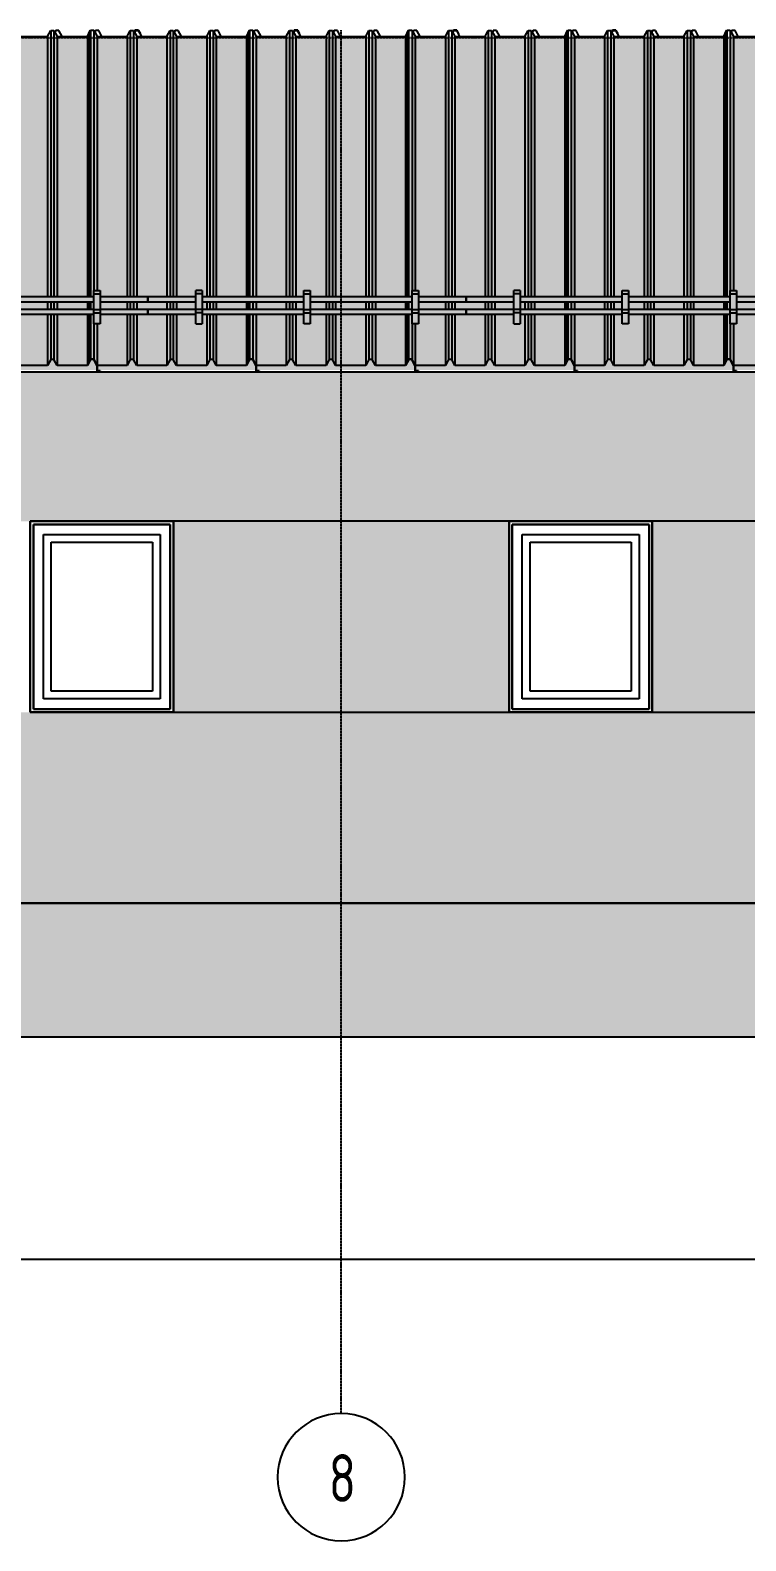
# Model space of a CAD drawing. Header units: millimetres. Extents: x 2162 to 93478, y -2737 to 52379.
# Drawn here: x 25167 to 29665, y 40518 to 50015 of the extents above; entities that cross this region are included whole.
import ezdxf

# ---------------------------------------------------------------- set-up
doc = ezdxf.new("R2010")
doc.units = ezdxf.units.MM
doc.linetypes.add('Штрихпунктир 15 х 2 х 2 мм', pattern=[19, 15, -2, 0, -2])
doc.linetypes.add('Штрихпунктирная', pattern=[30, 25, -2.25, 0.5, -2.25])
doc.layers.add('Axes', color=40, linetype='Штрихпунктирная')
doc.layers.add('Dimension', color=4, linetype='Continuous')
for name, color, linetype, lineweight in [('Level', 7, 'Continuous', 9), ('Text', 219, 'Continuous', 20), ('Windows', 4, 'Continuous', 30)]:
    doc.layers.add(name, color=color, linetype=linetype, lineweight=lineweight)
doc.styles.add('GOST Common_1', font='gost.shx', dxfattribs={"width": 0.8, "height": 250})
doc.styles.add('KOTE', font='romrust.shx', dxfattribs={"width": 0.8})
doc.dimstyles.new('ayala 100', dxfattribs={"dimscale": 50, "dimtxt": 6, "dimasz": 4.4, "dimexe": 3, "dimexo": 5, "dimgap": 1, "dimtad": 1, "dimtoh": 1, "dimdec": 0, "dimzin": 9, "dimdsep": 46, "dimtxsty": 'KOTE', "dimblk": 'ARCHTICK', "dimcen": 0, "dimdle": 3, "dimclrd": 4, "dimclre": 4, "dimclrt": 3, "dimadec": 0, "dimazin": 0, "dimtfac": 0.666667, "dimtdec": 0, "dimtix": 1, "dimtmove": 1, "dimatfit": 0, "dimfxl": 1, "dimtvp": 1, "dimtolj": 1, "dimarcsym": 0})

# ---------------------------------------------------------------- blocks, each defined once
blk = doc.blocks.new('panel054')
at = {"color": 0}
for p, q in [((20721.2, 5308.9), (20730.7, 5327.4)), ((20730.7, 5327.4), (20752.2, 5327.4)), ((20730.7, 5327.4), (20730.7, 3650.7)), ((20752.2, 5327.4), (20772.7, 5287.3)), ((20752.2, 5327.4), (20752.2, 3690.1)), ((20961.4, 5287.3), (20981.4, 5326.4)), ((20981.4, 5326.4), (21001.4, 5326.4)), ((20981.4, 5326.4), (20981.4, 3650.4)), ((21001.4, 5326.4), (21021.4, 5287.3)), ((21001.4, 5326.4), (21001.4, 3650.4)), ((21211.4, 5287.3), (21231.4, 5326.4)), ((21231.4, 5326.4), (21251.4, 5326.4)), ((21231.4, 5326.4), (21231.4, 3650.4)), ((21251.4, 5326.4), (21271.4, 5287.3)), ((21251.4, 5326.4), (21251.4, 3650.4)), ((21461.4, 5287.3), (21481.4, 5326.4)), ((21481.4, 5326.4), (21501.4, 5326.4)), ((21481.4, 5326.4), (21481.4, 3650.7)), ((21501.4, 5326.4), (21521.4, 5287.3)), ((21501.4, 5326.4), (21501.4, 3650.7)), ((20721.2, 5308.9), (20721.2, 3650.7)), ((20772.7, 5287.3), (20961.4, 5287.3)), ((20772.7, 5287.3), (20772.7, 3690.1)), ((20961.4, 5287.3), (20961.4, 3650.4)), ((21021.4, 5287.3), (21211.4, 5287.3)), ((21021.4, 5287.3), (21021.4, 3650.6)), ((21211.4, 5287.3), (21211.4, 3650.4)), ((21271.4, 5287.3), (21461.4, 5287.3)), ((21271.4, 5287.3), (21271.4, 3650.4)), ((21461.4, 5287.3), (21461.4, 3650.7)), ((21521.4, 5287.3), (21711.4, 5287.3)), ((21521.4, 5287.3), (21521.4, 3650.7)), ((21711.4, 5287.3), (21721.2, 5306.4)), ((21711.4, 5287.3), (21711.4, 3650.4)), ((20721.2, 3620.7), (20721.2, 3572.4)), ((20730.7, 3620.7), (20730.7, 3572.4)), ((20961.4, 3620.7), (20961.4, 3572.1)), ((20981.4, 3620.7), (20981.4, 3572.1)), ((21001.4, 3620.7), (21001.4, 3572.1)), ((21021.4, 3620.7), (21021.4, 3572.4)), ((21211.4, 3620.7), (21211.4, 3572.1)), ((21231.4, 3620.7), (21231.4, 3572.1)), ((21251.4, 3620.7), (21251.4, 3572.1)), ((21271.4, 3620.7), (21271.4, 3572.1)), ((21461.4, 3620.8), (21461.4, 3572.5)), ((21481.4, 3620.8), (21481.4, 3572.5)), ((21501.4, 3620.8), (21501.4, 3572.5)), ((21521.4, 3620.8), (21521.4, 3572.5)), ((21711.4, 3620.7), (21711.4, 3572.1)), ((20721.2, 3542.5), (20721.2, 3240.7)), ((20730.7, 3542.5), (20730.7, 3259.2)), ((20961.4, 3542.5), (20961.4, 3219.1)), ((20981.4, 3542.5), (20981.4, 3258.3)), ((21001.4, 3542.5), (21001.4, 3258.3)), ((21021.4, 3542.5), (21021.4, 3219.1)), ((21211.4, 3542.5), (21211.4, 3219.1)), ((21231.4, 3542.5), (21231.4, 3258.3)), ((21251.4, 3542.5), (21251.4, 3258.3)), ((21271.4, 3542.5), (21271.4, 3219.1)), ((21461.4, 3542.5), (21461.4, 3219.1)), ((21481.4, 3542.5), (21481.4, 3258.3)), ((21501.4, 3542.6), (21501.4, 3258.3)), ((21521.4, 3542.6), (21521.4, 3219.1)), ((21711.4, 3542.5), (21711.4, 3219.1)), ((20752.2, 3482.3), (20752.2, 3259.2)), ((20772.7, 3482.3), (20772.7, 3219.1)), ((20730.7, 3259.2), (20721.2, 3240.7)), ((20721.2, 3240.7), (20721.9, 3240.3)), ((20721.9, 3240.3), (20731.2, 3258.4)), ((20752.2, 3259.2), (20730.7, 3259.2)), ((20731.2, 3258.4), (20751.7, 3258.4)), ((20751.7, 3258.4), (20772.2, 3218.3)), ((20772.7, 3219.1), (20752.2, 3259.2)), ((20981.4, 3258.3), (20961.4, 3219.1)), ((21001.4, 3258.3), (20981.4, 3258.3)), ((21021.4, 3219.1), (21001.4, 3258.3)), ((21231.4, 3258.3), (21211.4, 3219.1)), ((21251.4, 3258.3), (21231.4, 3258.3)), ((21271.4, 3219.1), (21251.4, 3258.3)), ((21481.4, 3258.3), (21461.4, 3219.1)), ((21501.4, 3258.3), (21481.4, 3258.3)), ((21521.4, 3219.1), (21501.4, 3258.3)), ((21731.4, 3258.3), (21711.4, 3219.1)), ((21751.4, 3258.3), (21731.4, 3258.3)), ((21772.2, 3217.6), (21751.4, 3258.3)), ((20772.2, 3217.6), (20772.2, 3186.4)), ((20772.2, 3186.4), (20792.2, 3186.4)), ((20961.4, 3219.1), (20772.7, 3219.1)), ((20792.2, 3185.9), (20792.2, 3180)), ((20792.2, 3180), (21792.2, 3180)), ((21211.4, 3219.1), (21021.4, 3219.1)), ((21461.4, 3219.1), (21271.4, 3219.1)), ((21711.4, 3219.1), (21521.4, 3219.1)), ((21772.2, 3185.9), (21772.2, 3217.6)), ((21792.2, 3185.9), (21772.2, 3185.9)), ((21792.2, 3180), (21792.2, 3185.9))]:
    blk.add_line(p, q, dxfattribs=at)
blk = doc.blocks.new('_ArchTick')
at = {"color": 0, "linetype": 'ByBlock', "const_width": 0.15}
blk.add_lwpolyline([(-0.5, -0.5), (0.5, 0.5)], dxfattribs=at)
blk = doc.blocks.new('*D81')
at = {"layer": 'Defpoints', "color": 0, "transparency": 16777216}
for p in [(6057.1, 43126.4), (60342.1, 43126.4), (60342.1, 42288.2)]:
    blk.add_point(p, dxfattribs=at)
at = {"layer": 'Dimension', "color": 4, "lineweight": -2, "transparency": 16777216}
for p, q in [((6057.1, 42876.4), (6057.1, 42138.2)), ((60342.1, 42876.4), (60342.1, 42138.2)), ((5907.1, 42288.2), (60492.1, 42288.2))]:
    blk.add_line(p, q, dxfattribs=at)
at = {"layer": 'Dimension', "color": 4, "lineweight": -2, "transparency": 16777216, "xscale": 220, "yscale": 220, "zscale": 220, "rotation": 180}
blk.add_blockref('_ArchTick', (6057.1, 42288.2), dxfattribs=at)
at = {"layer": 'Dimension', "color": 4, "lineweight": -2, "transparency": 16777216, "xscale": 220, "yscale": 220, "zscale": 220}
blk.add_blockref('_ArchTick', (60342.1, 42288.2), dxfattribs=at)
at = {"layer": 'Dimension', "color": 3, "transparency": 16777216, "insert": (33199.6, 42488.2), "char_height": 300, "attachment_point": 5, "style": 'KOTE'}
blk.add_mtext('\\A1;54285', dxfattribs=at)

msp = doc.modelspace()

# ---------------------------------------------------------------- hatches: boundary and pattern name
at = {"true_color": 0x61993b}
h = msp.add_hatch(color=85, dxfattribs=at)
h.dxf.hatch_style = 1
h.paths.add_polyline_path([(57637.3, 49977.9), (17777.2, 49977.9), (17777.2, 47877.9), (57637.3, 47877.9)])
h.paths.add_polyline_path([(18612.2, 48388.1), (18612.2, 48367.3), (18612.2, 48348.7), (19252.2, 48348.7), (19252.2, 48367.3), (19252.2, 48388.1), (19292.2, 48388.1), (19292.2, 48367.3), (19292.2, 48348.7), (19592.2, 48348.7), (19892.2, 48348.7), (19892.2, 48367.3), (19892.2, 48388.1), (19932.2, 48388.1), (19932.2, 48367.3), (19932.2, 48348.7), (20572.2, 48348.7), (20572.2, 48367.3), (20572.2, 48388.1), (20612.2, 48388.1), (20612.2, 48367.3), (20612.2, 48269.5), (20612.2, 48248.7), (20612.2, 48180.2), (20572.2, 48180.2), (20572.2, 48240.4), (20521.4, 48240.4), (20521.4, 47917.1), (20501.4, 47956.2), (20481.4, 47956.2), (20461.4, 47917.1), (20272.2, 47917.1), (20272.2, 47884.3), (20292.2, 47884.3), (20292.2, 47883.8), (20272.2, 47883.8), (20272.2, 47915.6), (20251.4, 47956.2), (20231.4, 47956.2), (20211.4, 47917.1), (20021.4, 47917.1), (20001.4, 47956.2), (19981.4, 47956.2), (19961.4, 47917.1), (19771.4, 47917.1), (19751.4, 47956.2), (19731.4, 47956.2), (19711.4, 47917.1), (19521.4, 47917.1), (19501.4, 47956.2), (19481.4, 47956.2), (19461.4, 47917.1), (19272.2, 47917.1), (19272.2, 47884.3), (19292.2, 47884.3), (19292.2, 47883.8), (19272.2, 47883.8), (19272.2, 47915.6), (19251.4, 47956.2), (19231.4, 47956.2), (19211.4, 47917.1), (19021.4, 47917.1), (19001.4, 47956.2), (18981.4, 47956.2), (18961.4, 47917.1), (18771.4, 47917.1), (18751.4, 47956.2), (18731.4, 47956.2), (18711.4, 47917.1), (18521.4, 47917.1), (18501.4, 47956.2), (18481.4, 47956.2), (18461.4, 47917.1), (18272.2, 47917.1), (18272.2, 47916.3), (18271.8, 47917.1), (18241.4, 47917.1), (18226.2, 47946.8), (18221.9, 47938.3), (18221.2, 47938.6), (18225.8, 47947.6), (18221.4, 47956.2), (18201.4, 47956.2), (18181.4, 47917.1), (17991.4, 47917.1), (17971.4, 47956.2), (17951.4, 47956.2), (17931.4, 47917.1), (17931.4, 48180.2), (17892.2, 48180.2), (17892.2, 48248.7), (17892.2, 48269.5), (17892.2, 48367.3), (17892.2, 48388.1), (17932.2, 48388.1), (17932.2, 48367.3), (17932.2, 48348.7), (18572.2, 48348.7), (18572.2, 48367.3), (18572.2, 48388.1)], flags=16)
h.paths.add_polyline_path([(18612.2, 48270.4), (18612.2, 48248.7), (18612.2, 48240.4), (19252.2, 48240.4), (19252.2, 48248.7), (19252.2, 48270.4)], flags=0)
h.paths.add_polyline_path([(18521.4, 48318.7), (18521.4, 48270.4), (18572.2, 48270.4), (18572.2, 48269.5), (18572.2, 48248.7), (18572.2, 48240.4), (18471.4, 48240.4), (18471.4, 47956.2), (18451.4, 47956.2), (18431.4, 47917.1), (18431.4, 48240.4), (18272.6, 48240.4), (18272.6, 47917.1), (18252.5, 47956.4), (18230.6, 47956.4), (18230.6, 48240.4), (17932.2, 48240.4), (17932.2, 48248.7), (17932.2, 48270.4), (17951.4, 48270.4), (17951.4, 48318.7)], flags=0)
h.paths.add_polyline_path([(19592.2, 48318.7), (19771.4, 48318.7), (19771.4, 48270.4), (19892.2, 48270.4), (19932.2, 48269.5), (19932.2, 48248.7), (19932.2, 48180.2), (19892.2, 48180.2), (19892.2, 48240.4), (19592.2, 48240.4), (19292.2, 48240.4), (19292.2, 48180.2), (19272.6, 48180.2), (19272.6, 47917.1), (19272.2, 47884.3), (19272.2, 47916.3), (19251.7, 47956.4), (19231.1, 47956.4), (19221.9, 47938.3), (19221.2, 47938.6), (19230.6, 47957.2), (19252.1, 47957.2), (19252.1, 48180.2), (19292.2, 48180.2), (19292.2, 48248.7), (19292.2, 48270.4), (19461.4, 48270.4), (19461.4, 48318.7)], flags=0)
h.paths.add_polyline_path([(20521.4, 48318.7), (20521.4, 48270.4), (19961.4, 48270.4), (19961.4, 48318.7)], flags=0)
h.paths.add_polyline_path([(20221.2, 47938.6), (20230.6, 47957.2), (20252.1, 47957.2), (20272.6, 47917.1), (20272.2, 47916.3), (20251.7, 47956.4), (20231.1, 47956.4), (20221.9, 47938.3)], flags=0)
h.paths.add_polyline_path([(20272.6, 48240.4), (20272.6, 47917.1), (20272.2, 47884.3), (20272.2, 47915.6)], flags=0)
h = msp.add_hatch(color=85, dxfattribs=at)
h.dxf.hatch_style = 1
h.paths.add_polyline_path([(57615.6, 49336.2), (5644.8, 49336.2), (5644.8, 47879), (57615.6, 47879)])
h.paths.add_polyline_path([(17022, 49336.2), (17022, 48338.3)], flags=16)
h.paths.add_polyline_path([(15460.8, 49336.2), (15456.8, 49316.4), (15456.8, 48358), (15247.1, 48338.3), (15291.1, 48357), (15291.1, 48338.3), (15460.8, 48338.3)], flags=16)
at = {"true_color": 0xecece7}
h = msp.add_hatch(color=254, dxfattribs=at)
h.dxf.hatch_style = 1
h.paths.add_polyline_path([(57150.1, 47867.6), (6124, 47867.6), (6124, 46927.6), (9899.9, 46927.6), (10799.9, 46927.6), (57150.1, 46927.6)])
h = msp.add_hatch(color=254, dxfattribs=at)
h.dxf.hatch_style = 1
h.paths.add_polyline_path([(27122.1, 46927.6), (26067.1, 46927.6), (26067.1, 45727.6), (27122.1, 45727.6)])
h.paths.add_polyline_path([(27122.1, 45727.6), (28177.1, 45727.6), (28177.1, 46927.6), (27122.1, 46927.6)])
h.paths.add_polyline_path([(29077.1, 46927.6), (29077.1, 45727.6), (30132.1, 45727.6), (30132.1, 46927.6)])
h.paths.add_polyline_path([(30146.6, 46927.6), (30132.1, 46927.6), (30132.1, 45727.6), (30146.6, 45727.6), (31187.1, 45727.6), (31187.1, 46927.6)])
h.paths.add_polyline_path([(33142.1, 46927.6), (32087.1, 46927.6), (32087.1, 45727.6), (33142.1, 45727.6)])
h.paths.add_polyline_path([(34197.1, 46927.6), (33142.1, 46927.6), (33142.1, 45727.6), (34197.1, 45727.6)])
h.paths.add_polyline_path([(35097.1, 45727.6), (36152.1, 45727.6), (36152.1, 46927.6), (35097.1, 46927.6)])
h.paths.add_polyline_path([(36152.1, 44687.6), (36152.1, 45727.6), (35097.1, 45727.6), (34197.1, 45727.6), (33142.1, 45727.6), (33142.1, 44687.6)])
h.paths.add_polyline_path([(36152.1, 44527.6), (36152.1, 44687.6), (33142.1, 44687.6), (33142.1, 44527.6)])
h = msp.add_hatch(color=254, dxfattribs=at)
h.dxf.hatch_style = 1
h.paths.add_polyline_path([(20047.1, 45727.6), (19147.1, 45727.6), (18092.1, 45727.6), (18092.1, 44687.6), (21102.1, 44687.6), (21102.1, 45727.6)])
h.paths.add_polyline_path([(24112.1, 44687.6), (24112.1, 45727.6), (23057.1, 45727.6), (22157.1, 45727.6), (21102.1, 45727.6), (21102.1, 44687.6)])
h.paths.add_polyline_path([(27122.1, 44687.6), (27122.1, 45727.6), (26067.1, 45727.6), (25167.1, 45727.6), (24126.6, 45727.6), (24126.6, 44687.6)])
h.paths.add_polyline_path([(24126.6, 44687.6), (24126.6, 44527.6), (27122.1, 44527.6), (27122.1, 44687.6)])
h.paths.add_polyline_path([(21102.1, 44687.6), (21102.1, 44527.6), (24112.1, 44527.6), (24112.1, 44687.6)])
h.paths.add_polyline_path([(21102.1, 44527.6), (21102.1, 44687.6), (18092.1, 44687.6), (18092.1, 44527.6)])
h.paths.add_polyline_path([(30132.1, 44687.6), (30132.1, 45727.6), (29077.1, 45727.6), (28177.1, 45727.6), (27122.1, 45727.6), (27122.1, 44687.6)])
h.paths.add_polyline_path([(30132.1, 44527.6), (30132.1, 44687.6), (27122.1, 44687.6), (27122.1, 44527.6)])
h.paths.add_polyline_path([(33142.1, 44687.6), (33142.1, 45727.6), (32087.1, 45727.6), (31187.1, 45727.6), (30146.6, 45727.6), (30146.6, 44687.6)])
h.paths.add_polyline_path([(33142.1, 44527.6), (33142.1, 44687.6), (30146.6, 44687.6), (30146.6, 44527.6)])
at = {"true_color": 0x61993b}
h = msp.add_hatch(color=85, dxfattribs=at)
h.dxf.hatch_style = 1
h.paths.add_polyline_path([(54212.1, 44527.6), (45182.1, 44527.6), (45182.1, 43687.6), (54212.1, 43687.6)])
h.paths.add_polyline_path([(57217.1, 44527.6), (54226.6, 44527.6), (54212.1, 44527.6), (54212.1, 43687.6), (57217.1, 43687.6)])
h.paths.add_polyline_path([(60342.1, 44527.6), (57217.1, 44527.6), (57217.1, 43687.6), (60342.1, 43687.6)])
h.paths.add_polyline_path([(60462.5, 44527.6), (60342.1, 44527.6), (60342.1, 43687.6), (60462.5, 43687.6)])
h.paths.add_polyline_path([(45182.1, 44527.6), (42186.6, 44527.6), (5937, 44527.6), (5937, 43687.6), (45182.1, 43687.6)])

# ---------------------------------------------------------------- linework, layer by layer
for p, q in [((25086.3, 49974.9), (25276.3, 49974.9)), ((25276.3, 49974.9), (25296.3, 50014)), ((25276.3, 49974.9), (25276.3, 48338)), ((25296.3, 50014), (25316.3, 50014)), ((25296.3, 50014), (25296.3, 48338)), ((25316.3, 50014), (25336.3, 49974.9)), ((25316.3, 50014), (25316.3, 48338)), ((25327.8, 50014), (25322.1, 50002.8)), ((25347.8, 50014), (25327.8, 50014)), ((25336.3, 49974.9), (25526.3, 49974.9)), ((25336.3, 49974.9), (25336.3, 48338)), ((25367.8, 49974.9), (25347.8, 50014)), ((25526.3, 49974.9), (25536.1, 49994)), ((25526.3, 49974.9), (25526.3, 48338.3)), ((25577.8, 50014), (25572.7, 50004)), ((25597.8, 50014), (25577.8, 50014)), ((25617.8, 49974.9), (25597.8, 50014)), ((25827.1, 50015), (25821.4, 50004)), ((25821.9, 50003.1), (25827.6, 50014.2)), ((25827.8, 50014), (25822.1, 50002.8)), ((25848.6, 50015), (25827.1, 50015)), ((25827.6, 50014.2), (25848.1, 50014.2)), ((25847.8, 50014), (25827.8, 50014)), ((25867.8, 49974.9), (25847.8, 50014)), ((25848.1, 50014.2), (25857.3, 49996.1)), ((25858, 49996.5), (25848.6, 50015)), ((25857.3, 49996.1), (25858, 49996.5)), ((25858, 49996.5), (25858, 49994)), ((26077.8, 50014), (26072.1, 50002.8)), ((26097.8, 50014), (26077.8, 50014)), ((26117.8, 49974.9), (26097.8, 50014)), ((26327.8, 50014), (26322.1, 50002.8)), ((26347.8, 50014), (26327.8, 50014)), ((26367.8, 49974.9), (26347.8, 50014)), ((26536.1, 49996.5), (26545.5, 50015)), ((26536.1, 49996.5), (26536.1, 48338)), ((26545.5, 50015), (26567, 50015)), ((26545.5, 50015), (26545.5, 48338)), ((26567, 50015), (26587.5, 49974.9)), ((26567, 50015), (26567, 48338)), ((26577.8, 50014), (26572.7, 50004)), ((26597.8, 50014), (26577.8, 50014)), ((26587.5, 49974.9), (26776.3, 49974.9)), ((26587.5, 49974.9), (26587.5, 48338)), ((26617.8, 49974.9), (26597.8, 50014)), ((26776.3, 49974.9), (26796.3, 50014)), ((26776.3, 49974.9), (26776.3, 48338.3)), ((26796.3, 50014), (26816.3, 50014)), ((26796.3, 50014), (26796.3, 48338.3)), ((26816.3, 50014), (26836.3, 49974.9)), ((26816.3, 50014), (26816.3, 48338.3)), ((26827.1, 50015), (26821.4, 50004)), ((26821.9, 50003.1), (26827.6, 50014.2)), ((26827.8, 50014), (26822.1, 50002.8)), ((26848.6, 50015), (26827.1, 50015)), ((26827.6, 50014.2), (26848.1, 50014.2)), ((26847.8, 50014), (26827.8, 50014)), ((26836.3, 49974.9), (27026.3, 49974.9)), ((26836.3, 49974.9), (26836.3, 48338.3)), ((26867.8, 49974.9), (26847.8, 50014)), ((26848.1, 50014.2), (26857.3, 49996.1)), ((26858, 49996.5), (26848.6, 50015)), ((26857.3, 49996.1), (26858, 49996.5)), ((26858, 49996.5), (26858, 49994)), ((27026.3, 49974.9), (27046.3, 50014)), ((27026.3, 49974.9), (27026.3, 48338.3)), ((27046.3, 50014), (27066.3, 50014)), ((27046.3, 50014), (27046.3, 48338.3)), ((27066.3, 50014), (27086.3, 49974.9)), ((27066.3, 50014), (27066.3, 48338.3)), ((27077.8, 50014), (27072.1, 50002.8)), ((27097.8, 50014), (27077.8, 50014)), ((27086.3, 49974.9), (27276.3, 49974.9)), ((27086.3, 49974.9), (27086.3, 48338)), ((27117.8, 49974.9), (27097.8, 50014)), ((27276.3, 49974.9), (27296.3, 50014)), ((27276.3, 49974.9), (27276.3, 48338)), ((27296.3, 50014), (27316.3, 50014)), ((27296.3, 50014), (27296.3, 48338)), ((27316.3, 50014), (27336.3, 49974.9)), ((27316.3, 50014), (27316.3, 48338)), ((27327.8, 50014), (27322.1, 50002.8)), ((27347.8, 50014), (27327.8, 50014)), ((27336.3, 49974.9), (27526.3, 49974.9)), ((27336.3, 49974.9), (27336.3, 48338)), ((27367.8, 49974.9), (27347.8, 50014)), ((27526.3, 49974.9), (27536.1, 49994)), ((27526.3, 49974.9), (27526.3, 48338.3)), ((27577.8, 50014), (27572.7, 50004)), ((27597.8, 50014), (27577.8, 50014)), ((27617.8, 49974.9), (27597.8, 50014)), ((27827.1, 50015), (27821.4, 50004)), ((27821.9, 50003.1), (27827.6, 50014.2)), ((27827.8, 50014), (27822.1, 50002.8)), ((27848.6, 50015), (27827.1, 50015)), ((27827.6, 50014.2), (27848.1, 50014.2)), ((27847.8, 50014), (27827.8, 50014)), ((27867.8, 49974.9), (27847.8, 50014)), ((27848.1, 50014.2), (27857.3, 49996.1)), ((27858, 49996.5), (27848.6, 50015)), ((27857.3, 49996.1), (27858, 49996.5)), ((27858, 49996.5), (27858, 49994)), ((28077.8, 50014), (28072.1, 50002.8)), ((28097.8, 50014), (28077.8, 50014)), ((28117.8, 49974.9), (28097.8, 50014)), ((28327.8, 50014), (28322.1, 50002.8)), ((28347.8, 50014), (28327.8, 50014)), ((28367.8, 49974.9), (28347.8, 50014)), ((28536.1, 49996.5), (28545.5, 50015)), ((28536.1, 49996.5), (28536.1, 48338)), ((28545.5, 50015), (28567, 50015)), ((28545.5, 50015), (28545.5, 48338)), ((28567, 50015), (28587.5, 49974.9)), ((28567, 50015), (28567, 48338)), ((28577.8, 50014), (28572.7, 50004)), ((28597.8, 50014), (28577.8, 50014)), ((28587.5, 49974.9), (28776.3, 49974.9)), ((28587.5, 49974.9), (28587.5, 48338)), ((28617.8, 49974.9), (28597.8, 50014)), ((28776.3, 49974.9), (28796.3, 50014)), ((28776.3, 49974.9), (28776.3, 48338.3)), ((28796.3, 50014), (28816.3, 50014)), ((28796.3, 50014), (28796.3, 48338.3)), ((28816.3, 50014), (28836.3, 49974.9)), ((28816.3, 50014), (28816.3, 48338.3)), ((28827.1, 50015), (28821.4, 50004)), ((28821.9, 50003.1), (28827.6, 50014.2)), ((28827.8, 50014), (28822.1, 50002.8)), ((28848.6, 50015), (28827.1, 50015)), ((28827.6, 50014.2), (28848.1, 50014.2)), ((28847.8, 50014), (28827.8, 50014)), ((28836.3, 49974.9), (29026.3, 49974.9)), ((28836.3, 49974.9), (28836.3, 48338.3)), ((28867.8, 49974.9), (28847.8, 50014)), ((28848.1, 50014.2), (28857.3, 49996.1)), ((28858, 49996.5), (28848.6, 50015)), ((28857.3, 49996.1), (28858, 49996.5)), ((28858, 49996.5), (28858, 49994)), ((29026.3, 49974.9), (29046.3, 50014)), ((29026.3, 49974.9), (29026.3, 48338.3)), ((29046.3, 50014), (29066.3, 50014)), ((29046.3, 50014), (29046.3, 48338.3)), ((29066.3, 50014), (29086.3, 49974.9)), ((29066.3, 50014), (29066.3, 48338.3)), ((29077.8, 50014), (29072.1, 50002.8)), ((29097.8, 50014), (29077.8, 50014)), ((29086.3, 49974.9), (29276.3, 49974.9)), ((29086.3, 49974.9), (29086.3, 48338)), ((29117.8, 49974.9), (29097.8, 50014)), ((29276.3, 49974.9), (29296.3, 50014)), ((29276.3, 49974.9), (29276.3, 48338)), ((29296.3, 50014), (29316.3, 50014)), ((29296.3, 50014), (29296.3, 48338)), ((29316.3, 50014), (29336.3, 49974.9)), ((29316.3, 50014), (29316.3, 48338)), ((29327.8, 50014), (29322.1, 50002.8)), ((29347.8, 50014), (29327.8, 50014)), ((29336.3, 49974.9), (29526.3, 49974.9)), ((29336.3, 49974.9), (29336.3, 48338)), ((29367.8, 49974.9), (29347.8, 50014)), ((29526.3, 49974.9), (29536.1, 49994)), ((29526.3, 49974.9), (29526.3, 48338.3)), ((29536.1, 49996.5), (29545.5, 50015)), ((29536.1, 49996.5), (29536.1, 48338.3)), ((29545.5, 50015), (29567, 50015)), ((29545.5, 50015), (29545.5, 48338.3)), ((29567, 50015), (29587.5, 49974.9)), ((29567, 50015), (29567, 48377.8)), ((29577.8, 50014), (29572.7, 50004)), ((29597.8, 50014), (29577.8, 50014)), ((29587.5, 49974.9), (29776.3, 49974.9)), ((29587.5, 49974.9), (29587.5, 48377.8)), ((29617.8, 49974.9), (29597.8, 50014)), ((25567.1, 48357), (25607.1, 48357)), ((25907.1, 48338.3), (25907.1, 48338.3)), ((25907.1, 48338.3), (25907.1, 48338.3)), ((26247.1, 48357), (26207.1, 48357)), ((26887.1, 48357), (26927.1, 48357)), ((27567.1, 48357), (27607.1, 48357)), ((27907.1, 48338.3), (27907.1, 48338.3)), ((27907.1, 48338.3), (27907.1, 48338.3)), ((28247.1, 48357), (28207.1, 48357)), ((28887.1, 48357), (28927.1, 48357)), ((29567.1, 48357), (29607.1, 48357)), ((25276.3, 48308.4), (25276.3, 48259.8)), ((25296.3, 48308.4), (25296.3, 48259.8)), ((25316.3, 48308.4), (25316.3, 48259.8)), ((25336.3, 48308.4), (25336.3, 48259.8)), ((25526.3, 48308.4), (25526.3, 48260)), ((25567.1, 48259.1), (25607.1, 48259.1)), ((25907.1, 48260.1), (25907.1, 48260.1)), ((25907.1, 48260.1), (25907.1, 48260.1)), ((26247.1, 48259.1), (26207.1, 48259.1)), ((26536.1, 48308.4), (26536.1, 48259.8)), ((26545.5, 48308.4), (26545.5, 48259.8)), ((26567, 48308.4), (26567, 48259.8)), ((26587.5, 48308.4), (26587.5, 48259.8)), ((26776.3, 48308.4), (26776.3, 48260)), ((26796.3, 48308.4), (26796.3, 48260)), ((26816.3, 48308.4), (26816.3, 48260)), ((26836.3, 48308.4), (26836.3, 48260)), ((26887.1, 48259.1), (26927.1, 48259.1)), ((27026.3, 48308.5), (27026.3, 48260.1)), ((27046.3, 48308.5), (27046.3, 48260.1)), ((27066.3, 48308.5), (27066.3, 48260.1)), ((27086.3, 48308.5), (27086.3, 48259.8)), ((27276.3, 48308.4), (27276.3, 48259.8)), ((27296.3, 48308.4), (27296.3, 48259.8)), ((27316.3, 48308.4), (27316.3, 48259.8)), ((27336.3, 48308.4), (27336.3, 48259.8)), ((27526.3, 48308.4), (27526.3, 48260)), ((27567.1, 48259.1), (27607.1, 48259.1)), ((27907.1, 48260.1), (27907.1, 48260.1)), ((27907.1, 48260.1), (27907.1, 48260.1)), ((28247.1, 48259.1), (28207.1, 48259.1)), ((28536.1, 48308.4), (28536.1, 48259.8)), ((28545.5, 48308.4), (28545.5, 48259.8)), ((28567, 48308.4), (28567, 48259.8)), ((28587.5, 48308.4), (28587.5, 48259.8)), ((28776.3, 48308.4), (28776.3, 48260)), ((28796.3, 48308.4), (28796.3, 48260)), ((28816.3, 48308.4), (28816.3, 48260)), ((28836.3, 48308.4), (28836.3, 48260)), ((28887.1, 48259.1), (28927.1, 48259.1)), ((29026.3, 48308.5), (29026.3, 48260.1)), ((29046.3, 48308.5), (29046.3, 48260.1)), ((29066.3, 48308.5), (29066.3, 48260.1)), ((29086.3, 48308.5), (29086.3, 48259.8)), ((29276.3, 48308.4), (29276.3, 48259.8)), ((29296.3, 48308.4), (29296.3, 48259.8)), ((29316.3, 48308.4), (29316.3, 48259.8)), ((29336.3, 48308.4), (29336.3, 48259.8)), ((29526.3, 48308.4), (29526.3, 48260)), ((29536.1, 48308.4), (29536.1, 48260.1)), ((29545.5, 48308.4), (29545.5, 48260.1)), ((29567.1, 48259.1), (29607.1, 48259.1)), ((25276.3, 48230.1), (25276.3, 47906.7)), ((25296.3, 48230.1), (25296.3, 47945.9)), ((25316.3, 48230.1), (25316.3, 47945.9)), ((25336.3, 48230.1), (25336.3, 47906.7)), ((25526.3, 48230.1), (25526.3, 47906.7)), ((25567.1, 48238.4), (25607.1, 48238.4)), ((26247.1, 48238.4), (26207.1, 48238.4)), ((26536.1, 48230.1), (26536.1, 47928.3)), ((26545.5, 48230.1), (26545.5, 47946.8)), ((26567, 48230.1), (26567, 47946.8)), ((26587.5, 48230.1), (26587.5, 47906.7)), ((26776.3, 48230.1), (26776.3, 47906.7)), ((26796.3, 48230.1), (26796.3, 47945.9)), ((26816.3, 48230.1), (26816.3, 47945.9)), ((26836.3, 48230.1), (26836.3, 47906.7)), ((26887.1, 48238.4), (26927.1, 48238.4)), ((27026.3, 48230.2), (27026.3, 47906.7)), ((27046.3, 48230.2), (27046.3, 47945.9)), ((27066.3, 48230.3), (27066.3, 47945.9)), ((27086.3, 48230.3), (27086.3, 47906.7)), ((27276.3, 48230.1), (27276.3, 47906.7)), ((27296.3, 48230.1), (27296.3, 47945.9)), ((27316.3, 48230.1), (27316.3, 47945.9)), ((27336.3, 48230.1), (27336.3, 47906.7)), ((27526.3, 48230.1), (27526.3, 47906.7)), ((27567.1, 48238.4), (27607.1, 48238.4)), ((28247.1, 48238.4), (28207.1, 48238.4)), ((28536.1, 48230.1), (28536.1, 47928.3)), ((28545.5, 48230.1), (28545.5, 47946.8)), ((28567, 48230.1), (28567, 47946.8)), ((28587.5, 48230.1), (28587.5, 47906.7)), ((28776.3, 48230.1), (28776.3, 47906.7)), ((28796.3, 48230.1), (28796.3, 47945.9)), ((28816.3, 48230.1), (28816.3, 47945.9)), ((28836.3, 48230.1), (28836.3, 47906.7)), ((28887.1, 48238.4), (28927.1, 48238.4)), ((29026.3, 48230.2), (29026.3, 47906.7)), ((29046.3, 48230.2), (29046.3, 47945.9)), ((29066.3, 48230.3), (29066.3, 47945.9)), ((29086.3, 48230.3), (29086.3, 47906.7)), ((29276.3, 48230.1), (29276.3, 47906.7)), ((29296.3, 48230.1), (29296.3, 47945.9)), ((29316.3, 48230.1), (29316.3, 47945.9)), ((29336.3, 48230.1), (29336.3, 47906.7)), ((29526.3, 48230.1), (29526.3, 47906.7)), ((29536.1, 48230.1), (29536.1, 47928.3)), ((29545.5, 48230.1), (29545.5, 47946.8)), ((29567, 48169.9), (29567, 47946.8)), ((29567.1, 48238.4), (29607.1, 48238.4)), ((29587.5, 48169.9), (29587.5, 47906.7)), ((24607.1, 47867.6), (25607.1, 47867.6)), ((25276.3, 47906.7), (25086.3, 47906.7)), ((25296.3, 47945.9), (25276.3, 47906.7)), ((25316.3, 47945.9), (25296.3, 47945.9)), ((25336.3, 47906.7), (25316.3, 47945.9)), ((25526.3, 47906.7), (25336.3, 47906.7)), ((25546.3, 47945.9), (25526.3, 47906.7)), ((25566.3, 47945.9), (25546.3, 47945.9)), ((25587.1, 47905.3), (25566.3, 47945.9)), ((25587.1, 47873.5), (25587.1, 47905.3)), ((25607.1, 47873.5), (25587.1, 47873.5)), ((25607.1, 47867.6), (25607.1, 47873.5)), ((26545.5, 47946.8), (26536.1, 47928.3)), ((26536.1, 47928.3), (26536.8, 47928)), ((26536.8, 47928), (26546, 47946.1)), ((26567, 47946.8), (26545.5, 47946.8)), ((26546, 47946.1), (26566.6, 47946.1)), ((26566.6, 47946.1), (26587.1, 47906)), ((26587.5, 47906.7), (26567, 47946.8)), ((26587.1, 47905.3), (26587.1, 47874)), ((26587.1, 47874), (26607.1, 47874)), ((26776.3, 47906.7), (26587.5, 47906.7)), ((26607.1, 47873.5), (26607.1, 47867.6)), ((26607.1, 47867.6), (27607.1, 47867.6)), ((26796.3, 47945.9), (26776.3, 47906.7)), ((26816.3, 47945.9), (26796.3, 47945.9)), ((26836.3, 47906.7), (26816.3, 47945.9)), ((27026.3, 47906.7), (26836.3, 47906.7)), ((27046.3, 47945.9), (27026.3, 47906.7)), ((27066.3, 47945.9), (27046.3, 47945.9)), ((27086.3, 47906.7), (27066.3, 47945.9)), ((27276.3, 47906.7), (27086.3, 47906.7)), ((27296.3, 47945.9), (27276.3, 47906.7)), ((27316.3, 47945.9), (27296.3, 47945.9)), ((27336.3, 47906.7), (27316.3, 47945.9)), ((27526.3, 47906.7), (27336.3, 47906.7)), ((27546.3, 47945.9), (27526.3, 47906.7)), ((27566.3, 47945.9), (27546.3, 47945.9)), ((27587.1, 47905.3), (27566.3, 47945.9)), ((27587.1, 47873.5), (27587.1, 47905.3)), ((27607.1, 47873.5), (27587.1, 47873.5)), ((27607.1, 47867.6), (27607.1, 47873.5)), ((28545.5, 47946.8), (28536.1, 47928.3)), ((28536.1, 47928.3), (28536.8, 47928)), ((28536.8, 47928), (28546, 47946.1)), ((28567, 47946.8), (28545.5, 47946.8)), ((28546, 47946.1), (28566.6, 47946.1)), ((28566.6, 47946.1), (28587.1, 47906)), ((28587.5, 47906.7), (28567, 47946.8)), ((28587.1, 47905.3), (28587.1, 47874)), ((28587.1, 47874), (28607.1, 47874)), ((28776.3, 47906.7), (28587.5, 47906.7)), ((28607.1, 47873.5), (28607.1, 47867.6)), ((28607.1, 47867.6), (29607.1, 47867.6)), ((28796.3, 47945.9), (28776.3, 47906.7)), ((28816.3, 47945.9), (28796.3, 47945.9)), ((28836.3, 47906.7), (28816.3, 47945.9)), ((29026.3, 47906.7), (28836.3, 47906.7)), ((29046.3, 47945.9), (29026.3, 47906.7)), ((29066.3, 47945.9), (29046.3, 47945.9)), ((29086.3, 47906.7), (29066.3, 47945.9)), ((29276.3, 47906.7), (29086.3, 47906.7)), ((29296.3, 47945.9), (29276.3, 47906.7)), ((29316.3, 47945.9), (29296.3, 47945.9)), ((29336.3, 47906.7), (29316.3, 47945.9)), ((29526.3, 47906.7), (29336.3, 47906.7)), ((29546.3, 47945.9), (29526.3, 47906.7)), ((29545.5, 47946.8), (29536.1, 47928.3)), ((29536.1, 47928.3), (29536.8, 47928)), ((29536.8, 47928), (29546, 47946.1)), ((29567, 47946.8), (29545.5, 47946.8)), ((29546, 47946.1), (29566.6, 47946.1)), ((29566.3, 47945.9), (29546.3, 47945.9)), ((29587.1, 47905.3), (29566.3, 47945.9)), ((29566.6, 47946.1), (29587.1, 47906)), ((29587.5, 47906.7), (29567, 47946.8)), ((29587.1, 47873.5), (29587.1, 47905.3)), ((29587.1, 47905.3), (29587.1, 47874)), ((29587.1, 47874), (29607.1, 47874)), ((29607.1, 47873.5), (29587.1, 47873.5)), ((29776.3, 47906.7), (29587.5, 47906.7)), ((29607.1, 47867.6), (29607.1, 47873.5)), ((29607.1, 47873.5), (29607.1, 47867.6)), ((29607.1, 47867.6), (30607.1, 47867.6)), ((26067.1, 46927.6), (25167.1, 46927.6)), ((26067.1, 45727.6), (26067.1, 46927.6)), ((28177.1, 46927.6), (26067.1, 46927.6)), ((28177.1, 46927.6), (26067.1, 46927.6)), ((28177.1, 46927.6), (28177.1, 45727.6)), ((29077.1, 46927.6), (28177.1, 46927.6)), ((29077.1, 45727.6), (29077.1, 46927.6)), ((31187.1, 46927.6), (29077.1, 46927.6)), ((30146.6, 46927.6), (29077.1, 46927.6)), ((25167.1, 45727.6), (26067.1, 45727.6)), ((26067.1, 45727.6), (28177.1, 45727.6)), ((26067.1, 45727.6), (28177.1, 45727.6)), ((28177.1, 45727.6), (29077.1, 45727.6)), ((29077.1, 45727.6), (31187.1, 45727.6)), ((29077.1, 45727.6), (30146.6, 45727.6)), ((36469.4, 44527.6), (14753.7, 44527.6)), ((24126.6, 44527.6), (30146.6, 44527.6)), ((14625.4, 43687.6), (36673.7, 43687.6))]:
    msp.add_line(p, q)
at = {"color": 0}
for p, q in [((25567.1, 48338.3), (24927.1, 48338.3)), ((25567.1, 48357), (25567.1, 48377.8)), ((25567.1, 48377.8), (25607.1, 48377.8)), ((25567.1, 48259.1), (25567.1, 48357)), ((25607.1, 48377.8), (25607.1, 48357)), ((25607.1, 48357), (25607.1, 48259.1)), ((25907.1, 48338.3), (25607.1, 48338.3)), ((25907.1, 48338.3), (25907.1, 48320.2)), ((26207.1, 48338.3), (25907.1, 48338.3)), ((25907.1, 48320.2), (25907.1, 48338.3)), ((26207.1, 48357), (26207.1, 48377.8)), ((26247.1, 48377.8), (26207.1, 48377.8)), ((26207.1, 48259.1), (26207.1, 48357)), ((26247.1, 48377.8), (26247.1, 48357)), ((26247.1, 48357), (26247.1, 48259.1)), ((26887.1, 48338.3), (26247.1, 48338.3)), ((26887.1, 48357), (26887.1, 48377.8)), ((26887.1, 48377.8), (26927.1, 48377.8)), ((26887.1, 48259.1), (26887.1, 48357)), ((26927.1, 48377.8), (26927.1, 48357)), ((26927.1, 48357), (26927.1, 48259.1)), ((27567.1, 48338.3), (26927.1, 48338.3)), ((27567.1, 48357), (27567.1, 48377.8)), ((27567.1, 48377.8), (27607.1, 48377.8)), ((27567.1, 48259.1), (27567.1, 48357)), ((27607.1, 48377.8), (27607.1, 48357)), ((27607.1, 48357), (27607.1, 48259.1)), ((27907.1, 48338.3), (27607.1, 48338.3)), ((27907.1, 48338.3), (27907.1, 48320.2)), ((28207.1, 48338.3), (27907.1, 48338.3)), ((27907.1, 48320.2), (27907.1, 48338.3)), ((28207.1, 48357), (28207.1, 48377.8)), ((28247.1, 48377.8), (28207.1, 48377.8)), ((28207.1, 48259.1), (28207.1, 48357)), ((28247.1, 48377.8), (28247.1, 48357)), ((28247.1, 48357), (28247.1, 48259.1)), ((28887.1, 48338.3), (28247.1, 48338.3)), ((28887.1, 48357), (28887.1, 48377.8)), ((28887.1, 48377.8), (28927.1, 48377.8)), ((28887.1, 48259.1), (28887.1, 48357)), ((28927.1, 48377.8), (28927.1, 48357)), ((28927.1, 48357), (28927.1, 48259.1)), ((29567.1, 48338.3), (28927.1, 48338.3)), ((29567.1, 48357), (29567.1, 48377.8)), ((29567.1, 48377.8), (29607.1, 48377.8)), ((29567.1, 48259.1), (29567.1, 48357)), ((29607.1, 48377.8), (29607.1, 48357)), ((29607.1, 48357), (29607.1, 48259.1)), ((29907.1, 48338.3), (29607.1, 48338.3)), ((24927.1, 48308.3), (25567.1, 48308.3)), ((25567.1, 48260.1), (24927.1, 48260.1)), ((25567.1, 48238.4), (25567.1, 48259.1)), ((25607.1, 48308.3), (25907.1, 48308.3)), ((25907.1, 48260.1), (25607.1, 48260.1)), ((25607.1, 48259.1), (25607.1, 48238.4)), ((25907.1, 48320.2), (25907.1, 48308.3)), ((25907.1, 48308.3), (25907.1, 48320.2)), ((25907.1, 48308.3), (26207.1, 48308.3)), ((25907.1, 48260.1), (25907.1, 48242)), ((26207.1, 48260.1), (25907.1, 48260.1)), ((25907.1, 48242), (25907.1, 48260.1)), ((26207.1, 48238.4), (26207.1, 48259.1)), ((26247.1, 48308.3), (26887.1, 48308.3)), ((26887.1, 48260.1), (26247.1, 48260.1)), ((26247.1, 48259.1), (26247.1, 48238.4)), ((26887.1, 48238.4), (26887.1, 48259.1)), ((26927.1, 48308.3), (27567.1, 48308.3)), ((27567.1, 48260.1), (26927.1, 48260.1)), ((26927.1, 48259.1), (26927.1, 48238.4)), ((27567.1, 48238.4), (27567.1, 48259.1)), ((27607.1, 48308.3), (27907.1, 48308.3)), ((27907.1, 48260.1), (27607.1, 48260.1)), ((27607.1, 48259.1), (27607.1, 48238.4)), ((27907.1, 48320.2), (27907.1, 48308.3)), ((27907.1, 48308.3), (27907.1, 48320.2)), ((27907.1, 48308.3), (28207.1, 48308.3)), ((27907.1, 48260.1), (27907.1, 48242)), ((28207.1, 48260.1), (27907.1, 48260.1)), ((27907.1, 48242), (27907.1, 48260.1)), ((28207.1, 48238.4), (28207.1, 48259.1)), ((28247.1, 48308.3), (28887.1, 48308.3)), ((28887.1, 48260.1), (28247.1, 48260.1)), ((28247.1, 48259.1), (28247.1, 48238.4)), ((28887.1, 48238.4), (28887.1, 48259.1)), ((28927.1, 48308.3), (29567.1, 48308.3)), ((29567.1, 48260.1), (28927.1, 48260.1)), ((28927.1, 48259.1), (28927.1, 48238.4)), ((29567.1, 48238.4), (29567.1, 48259.1)), ((29607.1, 48308.3), (29907.1, 48308.3)), ((29907.1, 48260.1), (29607.1, 48260.1)), ((29607.1, 48259.1), (29607.1, 48238.4)), ((24927.1, 48230.1), (25567.1, 48230.1)), ((25567.1, 48169.9), (25567.1, 48238.4)), ((25607.1, 48169.9), (25567.1, 48169.9)), ((25607.1, 48238.4), (25607.1, 48169.9)), ((25607.1, 48230.1), (25907.1, 48230.1)), ((25907.1, 48242), (25907.1, 48230.1)), ((25907.1, 48230.1), (25907.1, 48242)), ((25907.1, 48230.1), (26207.1, 48230.1)), ((26207.1, 48169.9), (26207.1, 48238.4)), ((26207.1, 48169.9), (26247.1, 48169.9)), ((26247.1, 48238.4), (26247.1, 48169.9)), ((26247.1, 48230.1), (26887.1, 48230.1)), ((26887.1, 48169.9), (26887.1, 48238.4)), ((26927.1, 48169.9), (26887.1, 48169.9)), ((26927.1, 48238.4), (26927.1, 48169.9)), ((26927.1, 48230.1), (27567.1, 48230.1)), ((27567.1, 48169.9), (27567.1, 48238.4)), ((27607.1, 48169.9), (27567.1, 48169.9)), ((27607.1, 48238.4), (27607.1, 48169.9)), ((27607.1, 48230.1), (27907.1, 48230.1)), ((27907.1, 48242), (27907.1, 48230.1)), ((27907.1, 48230.1), (27907.1, 48242)), ((27907.1, 48230.1), (28207.1, 48230.1)), ((28207.1, 48169.9), (28207.1, 48238.4)), ((28207.1, 48169.9), (28247.1, 48169.9)), ((28247.1, 48238.4), (28247.1, 48169.9)), ((28247.1, 48230.1), (28887.1, 48230.1)), ((28887.1, 48169.9), (28887.1, 48238.4)), ((28927.1, 48169.9), (28887.1, 48169.9)), ((28927.1, 48238.4), (28927.1, 48169.9)), ((28927.1, 48230.1), (29567.1, 48230.1)), ((29567.1, 48169.9), (29567.1, 48238.4)), ((29607.1, 48169.9), (29567.1, 48169.9)), ((29607.1, 48238.4), (29607.1, 48169.9)), ((29607.1, 48230.1), (29907.1, 48230.1)), ((25187.1, 45747.6), (25187.1, 46907.6)), ((26047.1, 46907.6), (25187.1, 46907.6)), ((25250.1, 46844.6), (25984.1, 46844.6)), ((25250.1, 45810.6), (25250.1, 46844.6)), ((25984.1, 46844.6), (25984.1, 45810.6)), ((26047.1, 45747.6), (26047.1, 46907.6)), ((28197.1, 45747.6), (28197.1, 46907.6)), ((29057.1, 46907.6), (28197.1, 46907.6)), ((28260.1, 46844.6), (28994.1, 46844.6)), ((28260.1, 45810.6), (28260.1, 46844.6)), ((28994.1, 46844.6), (28994.1, 45810.6)), ((29057.1, 45747.6), (29057.1, 46907.6)), ((25299.1, 45859.6), (25299.1, 46795.6)), ((25299.1, 46795.6), (25935.1, 46795.6)), ((25935.1, 46795.6), (25935.1, 45859.6)), ((28309.1, 45859.6), (28309.1, 46795.6)), ((28309.1, 46795.6), (28945.1, 46795.6)), ((28945.1, 46795.6), (28945.1, 45859.6)), ((25984.1, 45810.6), (25250.1, 45810.6)), ((25935.1, 45859.6), (25299.1, 45859.6)), ((28994.1, 45810.6), (28260.1, 45810.6)), ((28945.1, 45859.6), (28309.1, 45859.6)), ((26047.1, 45747.6), (25187.1, 45747.6)), ((29057.1, 45747.6), (28197.1, 45747.6))]:
    msp.add_line(p, q, dxfattribs=at)
at = {"layer": 'Axes', "linetype": 'Штрихпунктир 15 х 2 х 2 мм'}
msp.add_line((27122.1, 41318.4), (27122.1, 50015), dxfattribs=at)
at = {"layer": 'Axes', "color": 7, "linetype": 'Continuous'}
for start, end in [(0, 180), (180, 0)]:
    msp.add_arc((27122.1, 40918.4), 400, start, end, dxfattribs=at)
at = {"layer": 'Level', "linetype": 'Штрихпунктир 15 х 2 х 2 мм'}
for p, q in [((16670.3, 49967.6), (57449.3, 49967.6)), ((5389, 47867.6), (57032.7, 47867.6))]:
    msp.add_line(p, q, dxfattribs=at)
at = {"layer": 'Windows', "color": 7}
for p, q in [((25167.1, 46927.6), (25167.1, 45727.6)), ((26067.1, 46927.6), (25167.1, 46927.6)), ((26067.1, 46927.6), (26067.1, 45727.6)), ((28177.1, 46927.6), (28177.1, 45727.6)), ((29077.1, 46927.6), (28177.1, 46927.6)), ((29077.1, 46927.6), (29077.1, 45727.6)), ((25187.1, 45747.6), (25187.1, 46907.6)), ((25187.1, 46907.6), (26047.1, 46907.6)), ((26047.1, 46907.6), (26047.1, 45747.6)), ((28197.1, 45747.6), (28197.1, 46907.6)), ((28197.1, 46907.6), (29057.1, 46907.6)), ((29057.1, 46907.6), (29057.1, 45747.6)), ((25167.1, 45727.6), (26067.1, 45727.6)), ((26047.1, 45747.6), (25187.1, 45747.6)), ((28177.1, 45727.6), (29077.1, 45727.6)), ((29057.1, 45747.6), (28197.1, 45747.6))]:
    msp.add_line(p, q, dxfattribs=at)

# ---------------------------------------------------------------- block references
for p in [(4814.9, 44687.6), (6814.9, 44687.6)]:
    msp.add_blockref('panel054', p)

# ---------------------------------------------------------------- texts
at = {"layer": 'Text', "insert": (27042.5, 41062.9), "char_height": 300, "width": 205.232, "attachment_point": 1, "style": 'GOST Common_1'}
msp.add_mtext('\\fGOST Common|b0|i0|c204|p34|;\\W.8;8', dxfattribs=at)

# ---------------------------------------------------------------- dimensions: what is measured, and where the dimension line sits
at = {"layer": 'Dimension'}
dim = msp.add_linear_dim(base=(60342.1, 42288.2), p1=(6057.1, 43126.4), p2=(60342.1, 43126.4), dimstyle='ayala 100', dxfattribs=at)
dim.commit()
dim.dimension.update_dxf_attribs({"geometry": '*D81', "text_midpoint": (33199.6, 42488.2)})

doc.saveas('drawing.dxf')
